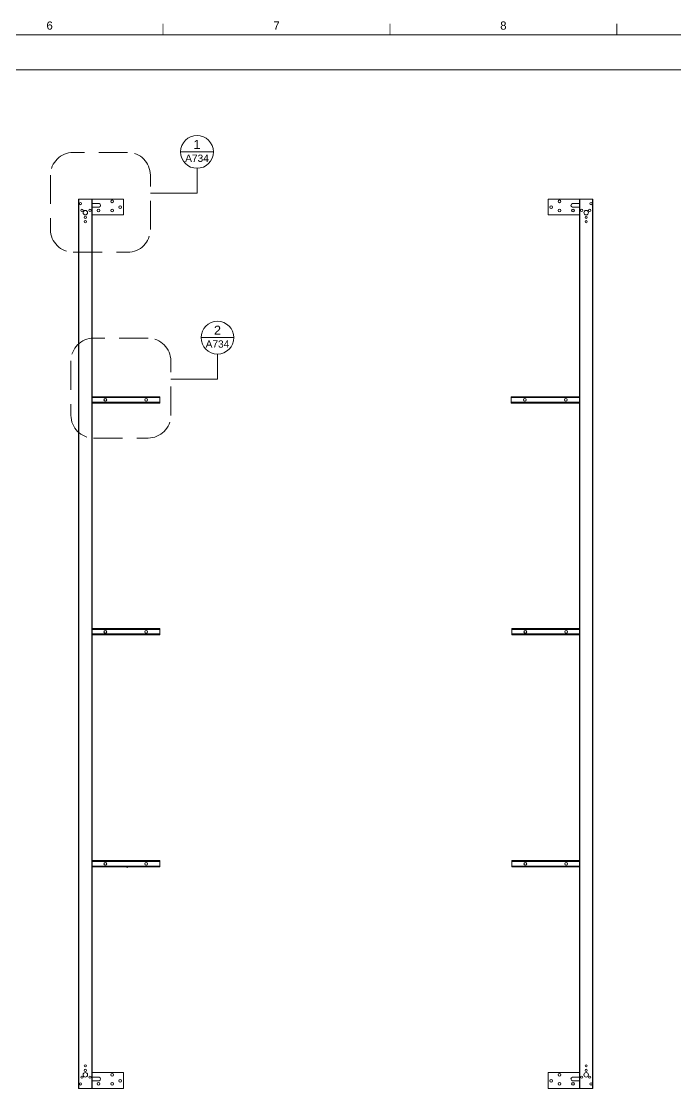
# Paper-space layout 'A734' of a CAD drawing. Header units: centimetres, sheet in millimetres. Extents: x 14 to 580, y 3 to 408.
# Drawn here: x 292 to 436.2, y 172.6 to 407.8 of the extents above; entities that cross this region are included whole.
import ezdxf
from ezdxf.enums import TextEntityAlignment as Align

# ---------------------------------------------------------------- set-up
doc = ezdxf.new("R2010")
doc.units = ezdxf.units.CM
doc.linetypes.add('DASHED', pattern=[19.05, 12.7, -6.35])
for name, color, linetype, lineweight in [('A-ANNO-SYMB', 3, 'Continuous', 18), ('A-ELEV-MBE', 8, 'Continuous', 9), ('A-SECT-MCUT1', 7, 'Continuous', 13), ('G-ANNO-TEXT', 3, 'Continuous', 18), ('G-ANNO-TTLB', 3, 'Continuous', 18)]:
    doc.layers.add(name, color=color, linetype=linetype, lineweight=lineweight)
doc.layers.add('G-ANNO-NPLT', color=2, linetype='Continuous', lineweight=18, plot=False)
doc.styles.add('ARIAL', font='arial.ttf')

# ---------------------------------------------------------------- blocks, each defined once
blk = doc.blocks.new('DETAGLI')
at = {"layer": 'A-ANNO-SYMB', "linetype": 'Continuous'}
blk.add_line((486.66, 356.17), (504.76, 356.17), dxfattribs=at)
blk.add_circle((495.71, 356.17), 9.05, dxfattribs=at)
for tag, p in [('TAVOLA', (495.71, 362.76)), ('SEZIONE', (495.71, 354.67))]:
    blk.add_attdef(tag, text='', height=5, dxfattribs=at).set_placement(p, align=Align.TOP_CENTER)

psp = doc.layouts.new('A734')

# ---------------------------------------------------------------- linework, layer by layer
at = {"layer": 'A-ANNO-SYMB'}
for p, q in [((330.732, 375.4184), (330.732, 369.9184)), ((330.732, 369.9184), (320.4439, 369.9184)), ((335.2382, 334.4769), (335.2382, 328.9769)), ((335.2382, 328.9769), (324.9501, 328.9769))]:
    psp.add_line(p, q, dxfattribs=at)
at = {"layer": 'A-ANNO-SYMB', "linetype": 'DASHED', "ltscale": 0.5}
for points in [[(303.4439, 356.9184), (315.4439, 356.9184, 0.41421356), (320.4439, 361.9184), (320.4439, 373.9184, 0.41421356), (315.4439, 378.9184), (303.4439, 378.9184, 0.41421356), (298.4439, 373.9184), (298.4439, 361.9184, 0.41421356)], [(307.9501, 315.9769), (319.9501, 315.9769, 0.41421356), (324.9501, 320.9769), (324.9501, 332.9769, 0.41421356), (319.9501, 337.9769), (307.9501, 337.9769, 0.41421356), (302.9501, 332.9769), (302.9501, 320.9769, 0.41421356)]]:
    psp.add_lwpolyline(points, format="xyb", close=True, dxfattribs=at)
at = {"layer": 'A-ELEV-MBE'}
for p, q in [((304.621, 172.6329), (304.621, 368.6329)), ((304.621, 368.6329), (307.621, 368.6329)), ((304.621, 368.6329), (304.621, 367.6329)), ((304.7021, 368.6329), (304.7021, 172.6329)), ((307.521, 172.6329), (307.521, 368.6329)), ((307.621, 368.6329), (307.621, 172.6329)), ((414.9895, 172.6329), (414.9895, 368.6329)), ((414.9895, 368.6329), (417.9895, 368.6329)), ((415.0895, 368.6329), (415.0895, 172.6329)), ((417.9083, 172.6329), (417.9083, 368.6329)), ((417.9895, 368.6329), (417.9895, 172.6329)), ((315.3537, 221.2739), (315.3537, 221.4739)), ((307.621, 172.6329), (304.621, 172.6329)), ((417.9895, 172.6329), (414.9895, 172.6329)), ((417.9895, 172.6329), (417.9895, 173.6329))]:
    psp.add_line(p, q, dxfattribs=at)
for centre, radius in [((305.0504, 367.6329), 0.25), ((417.56, 367.6329), 0.25), ((305.371, 366.1329), 0.25), ((306.121, 365.6329), 0.5), ((306.121, 364.6329), 0.25), ((307.121, 366.1329), 0.25), ((415.4895, 366.1329), 0.25), ((416.4895, 365.6329), 0.5), ((416.4895, 364.6329), 0.25), ((417.2395, 366.1329), 0.25), ((306.121, 363.6329), 0.25), ((416.4895, 363.6329), 0.25), ((306.121, 177.6329), 0.25), ((306.121, 176.6329), 0.25), ((416.4895, 177.6329), 0.25), ((416.4895, 176.6329), 0.25), ((305.371, 175.1329), 0.25), ((306.121, 175.6329), 0.5), ((307.121, 175.1329), 0.25), ((415.4895, 175.1329), 0.25), ((416.4895, 175.6329), 0.5), ((417.2395, 175.1329), 0.25), ((305.0504, 173.6329), 0.25), ((417.56, 173.6329), 0.25)]:
    psp.add_circle(centre, radius, dxfattribs=at)
at = {"layer": 'A-SECT-MCUT1'}
for p, q in [((307.521, 368.6329), (314.521, 368.6329)), ((307.521, 368.6329), (307.521, 365.1329)), ((307.521, 367.6329), (309.1614, 367.6329)), ((314.521, 365.1329), (314.521, 368.6329)), ((408.0895, 365.1329), (408.0895, 368.6329)), ((415.0895, 368.6329), (408.0895, 368.6329)), ((415.0895, 367.6329), (413.4491, 367.6329)), ((415.0895, 368.6329), (415.0895, 365.1329)), ((309.1614, 366.8329), (307.521, 366.8329)), ((314.521, 365.1329), (307.521, 365.1329)), ((408.0895, 365.1329), (415.0895, 365.1329)), ((413.4491, 366.8329), (415.0895, 366.8329)), ((307.521, 324.8772), (307.521, 325.0772)), ((307.521, 325.0772), (322.521, 325.0772)), ((307.521, 324.8772), (307.521, 323.8772)), ((322.521, 324.8772), (307.521, 324.8772)), ((315.3537, 325.0772), (315.3537, 325.0772)), ((322.521, 325.0772), (322.521, 325.0772)), ((322.521, 325.0772), (322.521, 324.8772)), ((322.521, 324.8772), (322.521, 323.8772)), ((399.9895, 324.8772), (399.9895, 325.0772)), ((399.9895, 325.0772), (414.9895, 325.0772)), ((399.9895, 324.8772), (399.9895, 323.8772)), ((414.9895, 324.8772), (399.9895, 324.8772)), ((414.9895, 325.0772), (414.9895, 325.0772)), ((414.9895, 325.0772), (414.9895, 324.8772)), ((414.9895, 324.8772), (414.9895, 323.8772)), ((307.521, 323.8772), (322.521, 323.8772)), ((307.521, 323.8772), (307.521, 323.6772)), ((307.521, 323.6772), (322.521, 323.6772)), ((322.521, 323.6772), (322.521, 323.8772)), ((399.9895, 323.8772), (414.9895, 323.8772)), ((399.9895, 323.8772), (399.9895, 323.6772)), ((399.9895, 323.6772), (414.9895, 323.6772)), ((414.9895, 323.6772), (414.9895, 323.8772)), ((307.521, 273.7958), (307.521, 273.9958)), ((307.521, 273.9958), (322.521, 273.9958)), ((307.521, 273.7958), (307.521, 272.7958)), ((322.521, 273.7958), (307.521, 273.7958)), ((322.521, 273.9958), (322.521, 273.9958)), ((322.521, 273.9958), (322.521, 273.7958)), ((322.521, 273.7958), (322.521, 272.7958)), ((400.0895, 273.7958), (400.0895, 273.9958)), ((400.0895, 273.9958), (415.0895, 273.9958)), ((400.0895, 273.7958), (400.0895, 272.7958)), ((415.0895, 273.7958), (400.0895, 273.7958)), ((415.0895, 273.9958), (415.0895, 273.9958)), ((415.0895, 273.9958), (415.0895, 273.7958)), ((415.0895, 273.7958), (415.0895, 272.7958)), ((307.521, 272.7958), (322.521, 272.7958)), ((307.521, 272.7958), (307.521, 272.5958)), ((307.521, 272.5958), (322.521, 272.5958)), ((322.521, 272.5958), (322.521, 272.7958)), ((400.0895, 272.7958), (415.0895, 272.7958)), ((400.0895, 272.7958), (400.0895, 272.5958)), ((400.0895, 272.5958), (415.0895, 272.5958)), ((415.0895, 272.5958), (415.0895, 272.7958)), ((307.521, 222.6554), (307.521, 222.8554)), ((307.521, 222.8554), (322.521, 222.8554)), ((307.521, 222.6554), (307.521, 221.6554)), ((322.521, 222.6554), (307.521, 222.6554)), ((307.521, 221.6554), (322.521, 221.6554)), ((307.521, 221.6554), (307.521, 221.4554)), ((307.521, 221.4554), (322.521, 221.4554)), ((322.521, 222.8554), (322.521, 222.8554)), ((322.521, 222.8554), (322.521, 222.6554)), ((322.521, 222.6554), (322.521, 221.6554)), ((322.521, 221.4554), (322.521, 221.6554)), ((400.0895, 222.6554), (400.0895, 222.8554)), ((400.0895, 222.8554), (415.0895, 222.8554)), ((400.0895, 222.6554), (400.0895, 221.6554)), ((415.0895, 222.6554), (400.0895, 222.6554)), ((400.0895, 221.6554), (415.0895, 221.6554)), ((400.0895, 221.6554), (400.0895, 221.4554)), ((400.0895, 221.4554), (415.0895, 221.4554)), ((415.0895, 222.8554), (415.0895, 222.8554)), ((415.0895, 222.8554), (415.0895, 222.6554)), ((415.0895, 222.6554), (415.0895, 221.6554)), ((415.0895, 221.4554), (415.0895, 221.6554)), ((307.521, 176.1329), (314.521, 176.1329)), ((307.521, 176.1329), (307.521, 172.6329)), ((307.521, 175.1329), (309.1614, 175.1329)), ((309.1614, 174.3329), (307.521, 174.3329)), ((314.521, 172.6329), (314.521, 176.1329)), ((408.0895, 172.6329), (408.0895, 176.1329)), ((415.0895, 176.1329), (408.0895, 176.1329)), ((415.0895, 175.1329), (413.4491, 175.1329)), ((413.4491, 174.3329), (415.0895, 174.3329)), ((415.0895, 176.1329), (415.0895, 172.6329)), ((314.521, 172.6329), (307.521, 172.6329)), ((408.0895, 172.6329), (415.0895, 172.6329))]:
    psp.add_line(p, q, dxfattribs=at)
for centre in [(312.021, 368.1329), (313.821, 366.8329), (408.7895, 366.8329), (410.5895, 368.1329), (309.021, 366.1329), (312.021, 366.1329), (410.5895, 366.1329), (413.5895, 366.1329), (310.521, 324.3772), (319.521, 324.3772), (402.9895, 324.3772), (411.9895, 324.3772), (310.521, 273.2958), (319.521, 273.2958), (403.0895, 273.2958), (412.0895, 273.2958), (310.521, 222.1554), (319.521, 222.1554), (403.0895, 222.1554), (412.0895, 222.1554), (312.021, 175.6329), (313.821, 174.3329), (408.7895, 174.3329), (410.5895, 175.6329), (309.021, 173.6329), (312.021, 173.6329), (410.5895, 173.6329), (413.5895, 173.6329)]:
    psp.add_circle(centre, 0.3, dxfattribs=at)
for centre, start, end in [((309.0646, 367.2329), 283.606847, 76.393153), ((413.5459, 367.2329), 103.606847, 256.393153), ((309.0646, 174.7329), 283.606847, 76.393153), ((413.5459, 174.7329), 103.606847, 256.393153)]:
    psp.add_arc(centre, 0.4116, start, end, dxfattribs=at)
at = {"layer": 'G-ANNO-NPLT'}
psp.add_lwpolyline([(27.9915, 397.1318), (563.1088, 397.1318), (563.1088, 22.0861), (27.9915, 22.0861)], close=True, dxfattribs=at)
at = {"layer": 'G-ANNO-TTLB'}
psp.add_line((574.6596, 404.8054), (17.2457, 404.8054), dxfattribs=at)
at = {"layer": 'G-ANNO-TTLB', "const_width": 0.18, "flags": 128}
for points in [[(323.2457, 407.3054), (323.2457, 404.8054)], [(373.2457, 407.3054), (373.2457, 404.8054)], [(423.2457, 407.3054), (423.2457, 404.8054)]]:
    psp.add_lwpolyline(points, dxfattribs=at)

# ---------------------------------------------------------------- block references
at = {"layer": 'A-ANNO-SYMB'}
ref = psp.add_blockref('DETAGLI', (132.4467, 236.5714), dxfattribs=dict(at, xscale=0.4, yscale=0.4, zscale=0.4))
ref.add_attrib('SEZIONE', 'A734', dxfattribs={"linetype": 'Continuous', "height": 1.6, "style": 'ARIAL'}).set_placement((330.732, 378.4388), align=Align.TOP_CENTER)
ref.add_attrib('TAVOLA', '1', dxfattribs={"linetype": 'Continuous', "height": 2, "style": 'ARIAL'}).set_placement((330.732, 381.676), align=Align.TOP_CENTER)
ref = psp.add_blockref('DETAGLI', (136.953, 195.6299), dxfattribs=dict(at, xscale=0.4, yscale=0.4, zscale=0.4))
ref.add_attrib('SEZIONE', 'A734', dxfattribs={"linetype": 'Continuous', "height": 1.6, "style": 'ARIAL'}).set_placement((335.2382, 337.4972), align=Align.TOP_CENTER)
ref.add_attrib('TAVOLA', '2', dxfattribs={"linetype": 'Continuous', "height": 2, "style": 'ARIAL'}).set_placement((335.2382, 340.7345), align=Align.TOP_CENTER)

# ---------------------------------------------------------------- texts
at = {"layer": 'G-ANNO-TEXT', "style": 'ARIAL'}
for s, p in [('6', (298.2457, 406.8758)), ('7', (348.2457, 406.8758)), ('8', (398.2457, 406.8758))]:
    psp.add_text(s, height=1.8, dxfattribs=at).set_placement(p, align=Align.MIDDLE_CENTER)

doc.saveas('drawing.dxf')
